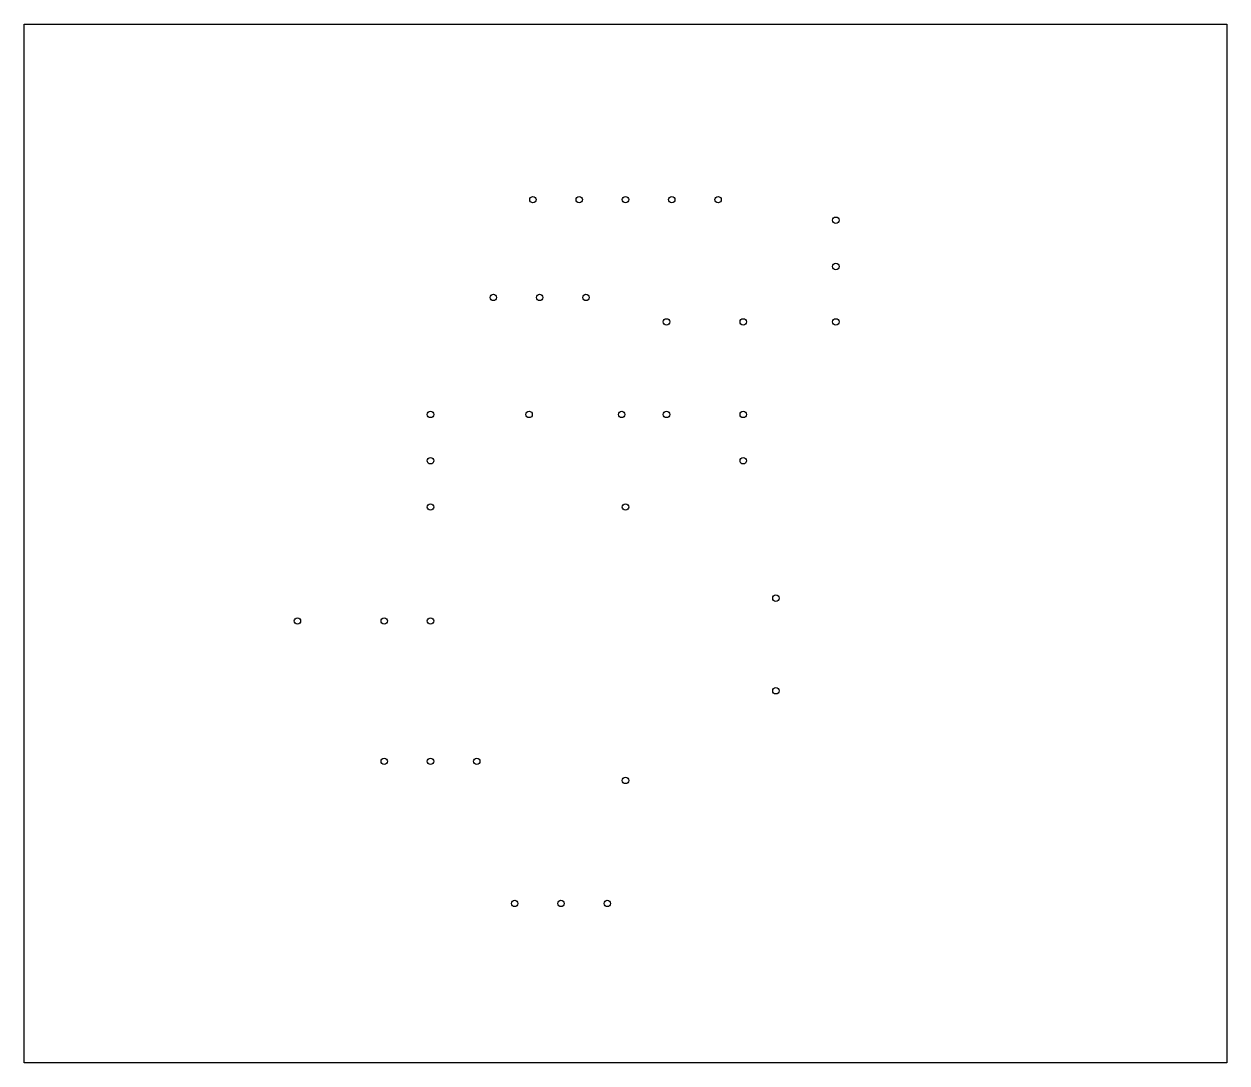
# Model space of a CAD drawing. Extents: x 126.5 to 192.5, y -143 to -86.
import ezdxf

# ---------------------------------------------------------------- set-up
doc = ezdxf.new("R2010")
doc.units = 0
doc.layers.add('BLACK', color=7, linetype='CONTINUOUS')

msp = doc.modelspace()

# ---------------------------------------------------------------- linework, layer by layer
at = {"layer": 'BLACK', "linetype": 'CONTINUOUS'}
for p, q in [((126.5, -86), (192.5, -86)), ((126.5, -143), (126.5, -86)), ((192.5, -86), (192.5, -143)), ((192.5, -143), (126.5, -143))]:
    msp.add_line(p, q, dxfattribs=at)
at = {"layer": 'BLACK'}
for centre in [(154.42, -95.635), (156.96, -95.635), (159.5, -95.635), (162.04, -95.635), (164.58, -95.635), (171.04, -96.762183), (171.04, -99.302183), (152.25, -101), (154.79, -101), (157.33, -101), (161.75, -102.34), (165.96, -102.34), (171.04, -102.34), (148.8, -107.42), (154.21, -107.42), (159.29, -107.42), (161.75, -107.42), (165.96, -107.42), (148.8, -109.96), (165.96, -109.96), (148.8, -112.5), (159.5, -112.5), (167.75, -117.5), (141.5, -118.75), (146.26, -118.75), (148.8, -118.75), (167.75, -122.58), (146.26, -126.45), (148.8, -126.45), (151.34, -126.45), (159.5, -127.5), (153.42, -134.25), (155.96, -134.25), (158.5, -134.25)]:
    msp.add_circle(centre, 0.175, dxfattribs=at)

doc.saveas('drawing.dxf')
